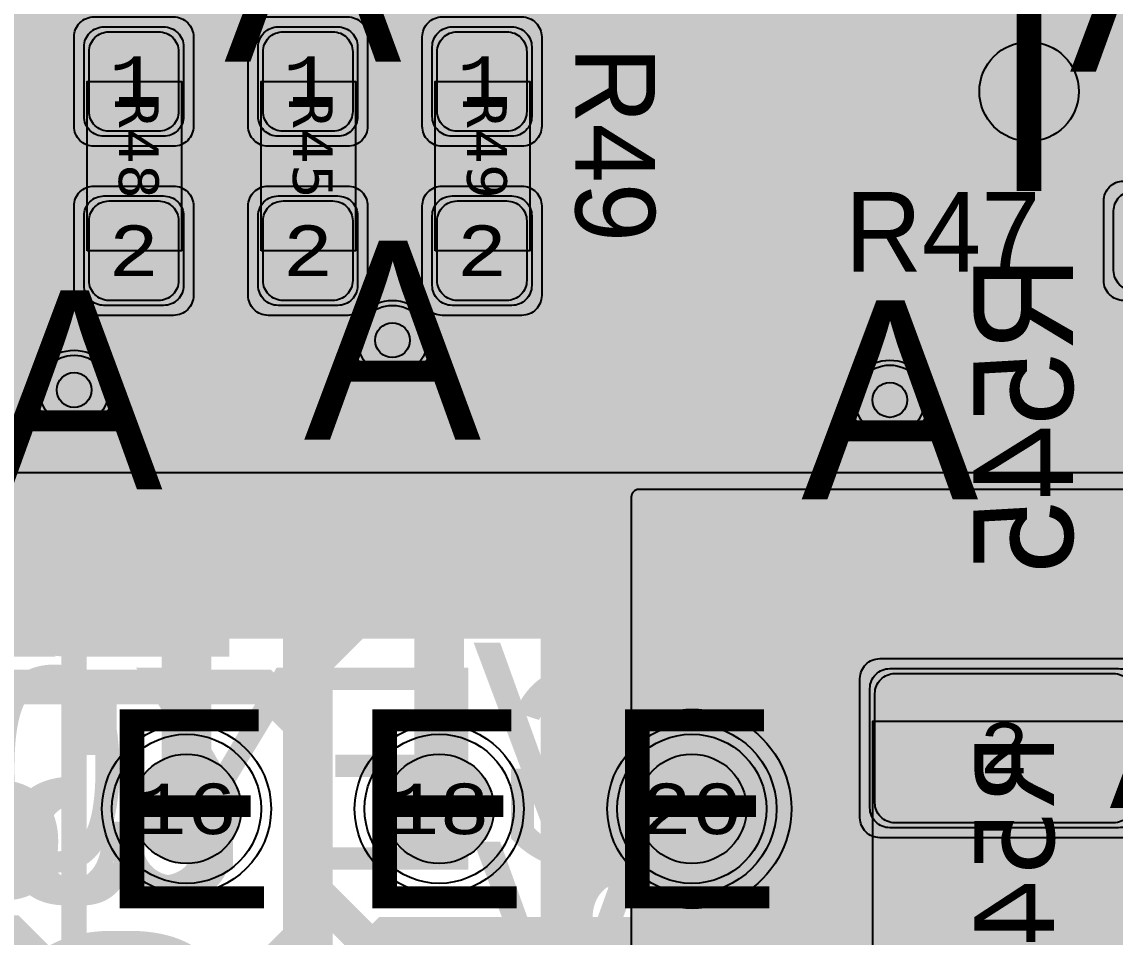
# Model space of a CAD drawing. Extents: x -28 to 199, y -61 to 255.
# Drawn here: x 79.37 to 90.36, y 140 to 149.2 of the extents above; entities that cross this region are included whole.
import ezdxf
from ezdxf.enums import TextEntityAlignment as Align

# ---------------------------------------------------------------- set-up
doc = ezdxf.new("R2010")
doc.units = 0
doc.header["$MEASUREMENT"] = 0
for name, color, linetype in [('ASSEMBLY_OUTLINES_BTM', 191, 'CONTINUOUS'), ('ASSEMBLY_OUTLINES_TOP', 102, 'CONTINUOUS'), ('ASSEMBLY_PART_NUMBERS_BTM', 191, 'CONTINUOUS'), ('ASSEMBLY_PART_NUMBERS_TOP', 102, 'CONTINUOUS'), ('ASSEMBLY_REF_DES_BTM', 191, 'CONTINUOUS'), ('ASSEMBLY_REF_DES_TOP', 102, 'CONTINUOUS'), ('DRILL_DRAWING', 21, 'CONTINUOUS'), ('GENERATED_SILKSCREEN_BTM', 255, 'CONTINUOUS'), ('GENERATED_SILKSCREEN_TOP', 140, 'CONTINUOUS'), ('MOUNTING_HOLES_LAYER_2', 42, 'CONTINUOUS'), ('MOUNTING_HOLES_LAYER_3', 42, 'CONTINUOUS'), ('MOUNTING_HOLES_LAYER_BOT21', 42, 'CONTINUOUS'), ('MOUNTING_HOLES_LAYER_TOP', 42, 'CONTINUOUS'), ('PART_HOLES_LAYER_2', 30, 'CONTINUOUS'), ('PART_HOLES_LAYER_3', 30, 'CONTINUOUS'), ('PART_HOLES_LAYER_BOTTOM', 30, 'CONTINUOUS'), ('PART_HOLES_LAYER_TOP', 30, 'CONTINUOUS'), ('PART_PADS_LAYER_2', 230, 'CONTINUOUS'), ('PART_PADS_LAYER_3', 81, 'CONTINUOUS'), ('PART_PADS_LAYER_BOTTOM', 10, 'CONTINUOUS'), ('PART_PADS_LAYER_TOP', 150, 'CONTINUOUS'), ('PART_PADS_SMD_BTM', 10, 'CONTINUOUS'), ('PART_PADS_SMD_TOP', 150, 'CONTINUOUS'), ('PIN_NUMBERS_BTM', 8, 'CONTINUOUS'), ('PIN_NUMBERS_TOP', 8, 'CONTINUOUS'), ('PLACEMENT_OUTLINES_BTM', 222, 'CONTINUOUS'), ('PLACEMENT_OUTLINES_TOP', 130, 'CONTINUOUS'), ('PLANE_DATA_LAYER_2', 230, 'CONTINUOUS'), ('PLANE_DATA_LAYER_3', 81, 'CONTINUOUS'), ('PLANE_DATA_LAYER_TOP', 150, 'CONTINUOUS'), ('PLANE_SHAPES_LAYER_2', 230, 'CONTINUOUS'), ('PLANE_SHAPES_LAYER_3', 81, 'CONTINUOUS'), ('PLANE_SHAPES_LAYER_TOP', 150, 'CONTINUOUS'), ('SILKSCREEN_OUTLINES_BTM', 211, 'CONTINUOUS'), ('SILKSCREEN_OUTLINES_TOP', 150, 'CONTINUOUS'), ('SILKSCREEN_REF_DES_BTM', 211, 'CONTINUOUS'), ('SILKSCREEN_REF_DES_TOP', 150, 'CONTINUOUS'), ('SOLDERMASK_PADS_BTM', 12, 'CONTINUOUS'), ('SOLDERMASK_PADS_TOP', 180, 'CONTINUOUS'), ('SOLDERPASTE_PADS_BTM', 12, 'CONTINUOUS'), ('SOLDERPASTE_PADS_TOP', 180, 'CONTINUOUS'), ('TRACES_LAYER_2', 230, 'CONTINUOUS'), ('TRACES_LAYER_3', 81, 'CONTINUOUS'), ('TRACES_LAYER_BOTTOM', 10, 'CONTINUOUS'), ('TRACES_LAYER_TOP', 150, 'CONTINUOUS'), ('VIA_HOLES_LAYER_2', 30, 'CONTINUOUS'), ('VIA_HOLES_LAYER_3', 30, 'CONTINUOUS'), ('VIA_HOLES_LAYER_BOTTOM', 30, 'CONTINUOUS'), ('VIA_HOLES_LAYER_TOP', 30, 'CONTINUOUS'), ('VIA_PADS_LAYER_2', 230, 'CONTINUOUS'), ('VIA_PADS_LAYER_3', 81, 'CONTINUOUS'), ('VIA_PADS_LAYER_BOTTOM', 10, 'CONTINUOUS'), ('VIA_PADS_LAYER_TOP', 150, 'CONTINUOUS')]:
    doc.layers.add(name, color=color, linetype=linetype)
doc.styles.add('COURIER_NEW', font='COUR.TTF')
doc.styles.add('VERDANA', font='verdana.TTF')
doc.styles.add('VERIBEST_GERBER_0', font='txt')

msp = doc.modelspace()

# ---------------------------------------------------------------- hatches: boundary and pattern name
at = {"layer": 'MOUNTING_HOLES_LAYER_2'}
h = msp.add_hatch(color=256, dxfattribs=at)
edge = h.paths.add_edge_path()
edge.add_arc((89.5, 148.5), 0.5, 0, 360)
at = {"layer": 'MOUNTING_HOLES_LAYER_3'}
h = msp.add_hatch(color=256, dxfattribs=at)
edge = h.paths.add_edge_path()
edge.add_arc((89.5, 148.5), 0.5, 0, 360)
at = {"layer": 'MOUNTING_HOLES_LAYER_BOT21'}
h = msp.add_hatch(color=256, dxfattribs=at)
edge = h.paths.add_edge_path()
edge.add_arc((89.5, 148.5), 0.5, 0, 360)
at = {"layer": 'MOUNTING_HOLES_LAYER_TOP'}
h = msp.add_hatch(color=256, dxfattribs=at)
edge = h.paths.add_edge_path()
edge.add_arc((89.5, 148.5), 0.5, 0, 360)
at = {"layer": 'PART_HOLES_LAYER_2'}
h = msp.add_hatch(color=256, dxfattribs=at)
edge = h.paths.add_edge_path()
edge.add_arc((81.03, 141.29), 0.55, 0, 360)
h = msp.add_hatch(color=256, dxfattribs=at)
edge = h.paths.add_edge_path()
edge.add_arc((83.57, 141.29), 0.55, 0, 360)
h = msp.add_hatch(color=256, dxfattribs=at)
edge = h.paths.add_edge_path()
edge.add_arc((86.11, 141.29), 0.55, 0, 360)
at = {"layer": 'PART_HOLES_LAYER_3'}
h = msp.add_hatch(color=256, dxfattribs=at)
edge = h.paths.add_edge_path()
edge.add_arc((81.03, 141.29), 0.55, 0, 360)
h = msp.add_hatch(color=256, dxfattribs=at)
edge = h.paths.add_edge_path()
edge.add_arc((83.57, 141.29), 0.55, 0, 360)
h = msp.add_hatch(color=256, dxfattribs=at)
edge = h.paths.add_edge_path()
edge.add_arc((86.11, 141.29), 0.55, 0, 360)
at = {"layer": 'PART_HOLES_LAYER_BOTTOM'}
h = msp.add_hatch(color=256, dxfattribs=at)
edge = h.paths.add_edge_path()
edge.add_arc((81.03, 141.29), 0.55, 0, 360)
h = msp.add_hatch(color=256, dxfattribs=at)
edge = h.paths.add_edge_path()
edge.add_arc((83.57, 141.29), 0.55, 0, 360)
h = msp.add_hatch(color=256, dxfattribs=at)
edge = h.paths.add_edge_path()
edge.add_arc((86.11, 141.29), 0.55, 0, 360)
at = {"layer": 'PART_HOLES_LAYER_TOP'}
h = msp.add_hatch(color=256, dxfattribs=at)
edge = h.paths.add_edge_path()
edge.add_arc((81.03, 141.29), 0.55, 0, 360)
h = msp.add_hatch(color=256, dxfattribs=at)
edge = h.paths.add_edge_path()
edge.add_arc((83.57, 141.29), 0.55, 0, 360)
h = msp.add_hatch(color=256, dxfattribs=at)
edge = h.paths.add_edge_path()
edge.add_arc((86.11, 141.29), 0.55, 0, 360)
at = {"layer": 'PLANE_DATA_LAYER_2'}
for points in [[(86.11, 141.29), (86.11, 142.3662)], [(86.11, 141.29), (85.0338, 141.29)], [(86.11, 141.29), (87.1862, 141.29)]]:
    msp.add_hatch(color=256, dxfattribs=at).paths.add_polyline_path(points, is_closed=False, flags=0)
at = {"layer": 'PLANE_DATA_LAYER_3'}
for points in [[(86.11, 141.29), (86.11, 142.3662)], [(86.11, 141.29), (85.0338, 141.29)], [(86.11, 141.29), (87.1862, 141.29)]]:
    msp.add_hatch(color=256, dxfattribs=at).paths.add_polyline_path(points, is_closed=False, flags=0)
at = {"layer": 'PLANE_DATA_LAYER_TOP'}
msp.add_hatch(color=256, dxfattribs=at).paths.add_polyline_path([(102.880952, 142.44166, 0.3617333264235172), (102.818576, 142.516595, -0.3617348173796529), (102, 143.5), (102, 143.500001, -0.2639141789224465), (102.487003, 144.358391, 0.2639130161583848), (102.524113, 144.4238, 0.414213562373095), (102.447913, 144.5), (85.5762, 144.5, 0.414213562373095), (85.5, 144.4238), (85.5, 142.224486, 0.5758171489348025), (85.613996, 142.15832, -0.5758153051256677), (87.11, 141.29, -0.5758153051256725), (85.613996, 140.42168, 0.5758171489348025), (85.5, 140.355514), (85.5, 139.684486, 0.5758171489348644), (85.613996, 139.61832, -0.3133239195064702), (86.750808, 139.517701, 0.1756631756824506), (86.799638, 139.5), (90.184612, 139.5, 0.1989133663345028), (90.238494, 139.522318), (90.357326, 139.64115, 0.1989099556853327), (90.379644, 139.695031), (90.379644, 139.695032), (90.379644, 141.856644, -0.1989121654681736), (90.490065, 142.123223), (90.578558, 142.211716, 0.1989099556854013), (90.600876, 142.265597), (90.600876, 142.265598, 0.0127260232625864), (90.600777, 142.269475, -0.0127249301057729), (90.6, 142.3, -0.9999999999999999), (91.8, 142.3, -0.4099557720129234), (91.208735, 141.700064, 0.4099571011328226), (91.133644, 141.623872), (91.133644, 139.5762, 0.414213562373095), (91.209844, 139.5), (92.499992, 139.5, -0.414213562373095), (92.5, 139.499992), (92.5, 137.337927), (92.5, 137.337926, 0.6681819935815162), (92.630082, 137.284045), (96.289616, 140.943579, -0.1989121654681667), (96.556195, 141.054), (101.493292, 141.054, 0.1989133663344342), (101.547174, 141.076318), (102.858634, 142.387778, 0.1989099556853327), (102.880952, 142.441659)], flags=0)
for points in [[(86.11, 141.29), (86.11, 142.3662)], [(86.11, 141.29), (87.1862, 141.29)], [(86.11, 141.29), (86.11, 140.2138)]]:
    msp.add_hatch(color=256, dxfattribs=at).paths.add_polyline_path(points, is_closed=False, flags=0)
at = {"layer": 'PLANE_SHAPES_LAYER_2'}
h = msp.add_hatch(color=256, dxfattribs=at)
h.paths.add_polyline_path([(169.5, 129.25), (149.5, 129.25), (142.25, 122), (142.25, 90.5), (147.5, 90.5), (147.5, 80), (154, 80), (154, 69.25), (131.75, 69.25), (131.75, 73.25), (121.25, 73.25), (121.25, 81), (110.5, 81), (110.5, 125.75), (106.5, 125.75), (106.5, 128.75), (93.5, 128.75), (93.5, 120.25), (91.75, 120.25), (91.75, 121.5), (80, 121.5), (80, 118.25), (73.25, 118.25), (73.25, 124.5), (67.5, 124.5), (67.5, 128), (57.75, 128), (57.75, 120.25), (55.25, 120.25), (55.25, 121.5), (47.5, 121.5), (47.5, 119), (35, 119), (35, 134.75), (32.75, 134.75), (32.75, 159.75), (29.25, 159.75), (29.25, 175.25), (22.5, 175.25), (22.5, 195.25), (17.25, 195.25), (17.25, 198), (22.5, 198), (22.5, 216.5), (40.25, 216.5), (40.25, 235.5), (54.5, 235.5), (54.5, 254), (87.25, 254), (87.25, 236.25), (86.25, 236.25), (86.25, 228.75), (81, 228.75), (81, 218.75), (95.25, 218.75), (95.25, 194.5), (87, 194.5), (87, 172), (131.1, 172), (131.1, 208.75), (115.5, 208.75), (115.5, 213.75), (106.75, 213.75), (106.75, 218.75), (110.25, 222.25), (110.25, 226.25), (142.5, 226.25), (142.5, 221.5), (160.5, 221.5), (160.5, 240.75), (169.5, 240.75)])
h.paths.add_polyline_path([(35.5, 149.5), (41.75, 149.5), (41.75, 152), (39.25, 152), (39.25, 154), (37.75, 154), (37.75, 152), (35.5, 152)], flags=16)
h.paths.add_polyline_path([(37.5, 125.75), (37.5, 128.75), (42.75, 128.75), (42.75, 125.75)], flags=16)
h.paths.add_polyline_path([(52, 127.75), (52, 130.75), (54.25, 130.75), (54.25, 127.75)], flags=16)
h.paths.add_polyline_path([(50.75, 219.5), (50.75, 226.5), (71.75, 226.5), (71.75, 219.5)], flags=16)
h.paths.add_polyline_path([(66.5, 150.75), (66.5, 177.5), (72.25, 177.5), (72.25, 150.75)], flags=16)
h.paths.add_polyline_path([(47.25, 185.25), (73, 185.25), (73, 188.25), (70.25, 188.25), (70.25, 191), (47.25, 191)], flags=16)
h.paths.add_polyline_path([(84.5, 208), (84.5, 212.75), (85, 212.75), (85, 208)], flags=16)
h.paths.add_polyline_path([(61.5, 137.25), (87.75, 137.25), (87.75, 140.5), (84.75, 140.5), (84.75, 143), (61.5, 143)], flags=16)
h.paths.add_polyline_path([(88.75, 127), (88.75, 130), (91, 130), (91, 127)], flags=16)
h.paths.add_polyline_path([(85.5, 130.25), (85.5, 132.5), (91, 132.5), (91, 130.25)], flags=16)
h.paths.add_polyline_path([(108.75, 142.25), (135.75, 142.25), (135.75, 145.75), (132.25, 145.75), (132.25, 149), (108.75, 149)], flags=16)
h.paths.add_polyline_path([(114.25, 126.75), (140.75, 126.75), (140.75, 129.75), (137.25, 129.75), (137.25, 133), (114.25, 133)], flags=16)
h.paths.add_polyline_path([(155.25, 180.25), (166.25, 180.25), (166.25, 186.25), (152.25, 186.25), (152.25, 183), (155.25, 183)], flags=16)
at = {"layer": 'PLANE_SHAPES_LAYER_3'}
h = msp.add_hatch(color=256, dxfattribs=at)
h.paths.add_polyline_path([(169.5, 129.25), (149.5, 129.25), (142.25, 122), (142.25, 90.5), (147.5, 90.5), (147.5, 80), (154, 80), (154, 69.25), (131.75, 69.25), (131.75, 73.25), (121.25, 73.25), (121.25, 81), (110.5, 81), (110.5, 125.75), (106.5, 125.75), (106.5, 128.75), (93.5, 128.75), (93.5, 120.25), (91.75, 120.25), (91.75, 121.5), (80, 121.5), (80, 118.25), (73.25, 118.25), (73.25, 124.5), (67.5, 124.5), (67.5, 127.75), (58.25, 127.75), (58.25, 130.25), (88.75, 130.25), (88.75, 127), (91, 127), (91, 132.5), (55, 132.5), (55, 131.25), (52, 131.25), (52, 127.75), (55, 127.75), (55, 127.25), (57.75, 127.25), (57.75, 120.25), (55.25, 120.25), (55.25, 121.5), (47.5, 121.5), (47.5, 119), (35, 119), (35, 134.75), (32.75, 134.75), (32.75, 159.75), (29.25, 159.75), (29.25, 175.25), (22.5, 175.25), (22.5, 195.25), (17.25, 195.25), (17.25, 198), (22.5, 198), (22.5, 216.5), (40.25, 216.5), (40.25, 235.5), (54.5, 235.5), (54.5, 254), (87.25, 254), (87.25, 236.25), (86.25, 236.25), (86.25, 228.75), (81, 228.75), (81, 218.75), (95.25, 218.75), (95.25, 194.5), (87, 194.5), (87, 172), (131.1, 172), (131.1, 208.75), (115.5, 208.75), (115.5, 213.75), (106.75, 213.75), (106.75, 218.75), (110.25, 222.25), (110.25, 226.25), (142.5, 226.25), (142.5, 221.5), (160.5, 221.5), (160.5, 240.75), (169.5, 240.75)])
h.paths.add_polyline_path([(35.5, 149.5), (41.75, 149.5), (41.75, 152), (39.25, 152), (39.25, 154), (37.75, 154), (37.75, 152), (35.5, 152)], flags=16)
h.paths.add_polyline_path([(37.5, 125.75), (37.5, 128.75), (42.75, 128.75), (42.75, 125.75)], flags=16)
h.paths.add_polyline_path([(50.75, 219.5), (50.75, 226.5), (71.75, 226.5), (71.75, 219.5)], flags=16)
h.paths.add_polyline_path([(66.5, 150.75), (66.5, 177.5), (72.25, 177.5), (72.25, 150.75)], flags=16)
h.paths.add_polyline_path([(47.25, 185.25), (73, 185.25), (73, 188.25), (70.25, 188.25), (70.25, 191), (47.25, 191)], flags=16)
h.paths.add_polyline_path([(84.5, 208), (84.5, 212.75), (85, 212.75), (85, 208)], flags=16)
h.paths.add_polyline_path([(61.5, 137.25), (87.75, 137.25), (87.75, 140.5), (84.75, 140.5), (84.75, 143), (61.5, 143)], flags=16)
h.paths.add_polyline_path([(108.75, 142.25), (135.75, 142.25), (135.75, 145.75), (132.25, 145.75), (132.25, 149), (108.75, 149)], flags=16)
h.paths.add_polyline_path([(114.25, 126.75), (140.75, 126.75), (140.75, 129.75), (137.25, 129.75), (137.25, 133), (114.25, 133)], flags=16)
h.paths.add_polyline_path([(155.25, 180.25), (166.25, 180.25), (166.25, 186.25), (152.25, 186.25), (152.25, 183), (155.25, 183)], flags=16)
at = {"layer": 'VIA_HOLES_LAYER_2'}
h = msp.add_hatch(color=256, dxfattribs=at)
edge = h.paths.add_edge_path()
edge.add_arc((83.1, 146), 0.175, 0, 360)
h = msp.add_hatch(color=256, dxfattribs=at)
edge = h.paths.add_edge_path()
edge.add_arc((79.9, 145.5), 0.175, 0, 360)
h = msp.add_hatch(color=256, dxfattribs=at)
edge = h.paths.add_edge_path()
edge.add_arc((88.1, 145.4), 0.175, 0, 360)
at = {"layer": 'VIA_HOLES_LAYER_3'}
h = msp.add_hatch(color=256, dxfattribs=at)
edge = h.paths.add_edge_path()
edge.add_arc((83.1, 146), 0.175, 0, 360)
h = msp.add_hatch(color=256, dxfattribs=at)
edge = h.paths.add_edge_path()
edge.add_arc((79.9, 145.5), 0.175, 0, 360)
h = msp.add_hatch(color=256, dxfattribs=at)
edge = h.paths.add_edge_path()
edge.add_arc((88.1, 145.4), 0.175, 0, 360)
at = {"layer": 'VIA_HOLES_LAYER_BOTTOM'}
h = msp.add_hatch(color=256, dxfattribs=at)
edge = h.paths.add_edge_path()
edge.add_arc((83.1, 146), 0.175, 0, 360)
h = msp.add_hatch(color=256, dxfattribs=at)
edge = h.paths.add_edge_path()
edge.add_arc((79.9, 145.5), 0.175, 0, 360)
h = msp.add_hatch(color=256, dxfattribs=at)
edge = h.paths.add_edge_path()
edge.add_arc((88.1, 145.4), 0.175, 0, 360)
at = {"layer": 'VIA_HOLES_LAYER_TOP'}
h = msp.add_hatch(color=256, dxfattribs=at)
edge = h.paths.add_edge_path()
edge.add_arc((83.1, 146), 0.175, 0, 360)
h = msp.add_hatch(color=256, dxfattribs=at)
edge = h.paths.add_edge_path()
edge.add_arc((79.9, 145.5), 0.175, 0, 360)
h = msp.add_hatch(color=256, dxfattribs=at)
edge = h.paths.add_edge_path()
edge.add_arc((88.1, 145.4), 0.175, 0, 360)

# ---------------------------------------------------------------- linework, layer by layer
at = {"layer": 'ASSEMBLY_OUTLINES_BTM'}
msp.add_lwpolyline([(87.93, 138.82), (87.93, 142.17), (90.57, 142.17), (90.57, 138.82)], close=True, dxfattribs=at)
at = {"layer": 'ASSEMBLY_OUTLINES_TOP'}
for points in [[(80.03, 146.9), (80.03, 148.6), (80.98, 148.6), (80.98, 146.9)], [(81.78, 146.9), (81.78, 148.6), (82.73, 148.6), (82.73, 146.9)], [(83.53, 146.9), (83.53, 148.6), (84.48, 148.6), (84.48, 146.9)]]:
    msp.add_lwpolyline(points, close=True, dxfattribs=at)
at = {"layer": 'ASSEMBLY_OUTLINES_TOP', "const_width": 0.2}
msp.add_lwpolyline([(58.08, 135.37), (58.08, 144.67), (91.28, 144.67), (91.28, 135.37)], close=True, dxfattribs=at)
at = {"layer": 'GENERATED_SILKSCREEN_BTM', "const_width": 0.15}
for points in [[(89.316, 146.007), (89.314, 146.004), (89.309, 146.003), (89.304, 146), (89.299, 146), (89.093, 146), (89.088, 146), (89.085, 146.003), (89.082, 146.003), (89.081, 146.004), (89.08, 146.005), (89.077, 146.007), (88.94, 146.177), (88.938, 146.182), (88.937, 146.185), (88.936, 146.19), (88.936, 146.694), (88.938, 146.703), (88.943, 146.708), (88.949, 146.714), (88.956, 146.716), (89.916, 146.716), (89.924, 146.714), (89.929, 146.709), (89.932, 146.703), (89.933, 146.696), (89.932, 146.688), (89.929, 146.681), (89.924, 146.676), (89.916, 146.674), (89.456, 146.674), (89.456, 146.204), (89.922, 146.04), (89.929, 146.036), (89.933, 146.029), (89.934, 146.021), (89.932, 146.015), (89.929, 146.009), (89.923, 146.004), (89.917, 146.001), (89.909, 146.003), (89.443, 146.167), (89.316, 146.007)], [(88.977, 146.674), (88.977, 146.195), (89.103, 146.04), (89.289, 146.04), (89.416, 146.195), (89.416, 146.674), (88.977, 146.674)], [(89.28, 145.582), (89.281, 145.586), (89.282, 145.589), (89.284, 145.593), (89.394, 145.729), (88.977, 145.729), (88.977, 145.076), (88.975, 145.069), (88.971, 145.063), (88.964, 145.06), (88.957, 145.059), (88.949, 145.06), (88.942, 145.063), (88.938, 145.069), (88.936, 145.076), (88.936, 145.751), (88.938, 145.758), (88.943, 145.763), (88.949, 145.769), (88.956, 145.771), (89.437, 145.771), (89.444, 145.77), (89.449, 145.767), (89.452, 145.763), (89.454, 145.756), (89.456, 145.751), (89.457, 145.747), (89.456, 145.742), (89.453, 145.738), (89.32, 145.575), (89.32, 145.252), (89.447, 145.096), (89.769, 145.096), (89.894, 145.252), (89.894, 145.575), (89.762, 145.738), (89.759, 145.745), (89.759, 145.751), (89.763, 145.757), (89.768, 145.763), (89.775, 145.767), (89.782, 145.768), (89.786, 145.768), (89.789, 145.767), (89.794, 145.762), (89.932, 145.593), (89.934, 145.59), (89.934, 145.586), (89.936, 145.582), (89.936, 145.245), (89.936, 145.242), (89.935, 145.241), (89.935, 145.24), (89.934, 145.238), (89.934, 145.236), (89.932, 145.232), (89.794, 145.063), (89.791, 145.06), (89.789, 145.059), (89.783, 145.057), (89.779, 145.056), (89.437, 145.056), (89.433, 145.057), (89.427, 145.059), (89.425, 145.059), (89.424, 145.06), (89.422, 145.062), (89.42, 145.063), (89.284, 145.232), (89.282, 145.237), (89.281, 145.24), (89.28, 145.245), (89.28, 145.582)], [(89.916, 144.218), (89.924, 144.217), (89.929, 144.212), (89.932, 144.205), (89.933, 144.198), (89.932, 144.191), (89.929, 144.185), (89.924, 144.18), (89.916, 144.178), (89.613, 144.178), (89.613, 144.131), (89.611, 144.124), (89.607, 144.118), (89.6, 144.115), (89.593, 144.114), (89.585, 144.115), (89.578, 144.118), (89.573, 144.124), (89.572, 144.131), (89.572, 144.178), (88.984, 144.178), (88.979, 144.179), (88.975, 144.181), (88.971, 144.186), (88.968, 144.191), (88.966, 144.197), (88.965, 144.203), (88.966, 144.208), (88.97, 144.213), (89.577, 144.82), (89.583, 144.824), (89.589, 144.826), (89.595, 144.825), (89.602, 144.821), (89.607, 144.819), (89.61, 144.815), (89.612, 144.811), (89.613, 144.806), (89.613, 144.218), (89.916, 144.218)], [(89.572, 144.756), (89.035, 144.218), (89.572, 144.218), (89.572, 144.756)], [(89.28, 143.692), (89.281, 143.696), (89.282, 143.699), (89.284, 143.703), (89.394, 143.839), (88.977, 143.839), (88.977, 143.186), (88.975, 143.179), (88.971, 143.173), (88.964, 143.17), (88.957, 143.169), (88.949, 143.17), (88.942, 143.173), (88.938, 143.179), (88.936, 143.186), (88.936, 143.861), (88.938, 143.868), (88.943, 143.873), (88.949, 143.879), (88.956, 143.881), (89.437, 143.881), (89.444, 143.88), (89.449, 143.877), (89.452, 143.873), (89.454, 143.866), (89.456, 143.861), (89.457, 143.857), (89.456, 143.852), (89.453, 143.848), (89.32, 143.685), (89.32, 143.362), (89.447, 143.206), (89.769, 143.206), (89.894, 143.362), (89.894, 143.685), (89.762, 143.848), (89.759, 143.855), (89.759, 143.861), (89.763, 143.867), (89.768, 143.873), (89.775, 143.877), (89.782, 143.878), (89.786, 143.878), (89.789, 143.877), (89.794, 143.872), (89.932, 143.703), (89.934, 143.7), (89.934, 143.696), (89.936, 143.692), (89.936, 143.355), (89.936, 143.352), (89.935, 143.351), (89.935, 143.35), (89.934, 143.348), (89.934, 143.346), (89.932, 143.342), (89.794, 143.173), (89.791, 143.17), (89.789, 143.169), (89.783, 143.167), (89.779, 143.166), (89.437, 143.166), (89.433, 143.167), (89.427, 143.169), (89.425, 143.169), (89.424, 143.17), (89.422, 143.172), (89.42, 143.173), (89.284, 143.342), (89.282, 143.347), (89.281, 143.35), (89.28, 143.355), (89.28, 143.692)]]:
    msp.add_lwpolyline(points, dxfattribs=at)
msp.add_lwpolyline([(87.930005, 139.916164, 1.1642e-05), (87.929995, 139.916156), (87.929995, 141.083844, 1.1642e-05), (87.930005, 141.083836), (87.930005, 139.916164)], format="xyb", dxfattribs=at)
at = {"layer": 'GENERATED_SILKSCREEN_TOP', "const_width": 0.15}
for points in [[(85.4392, 148.2752), (85.4408, 148.2728), (85.4448, 148.272), (85.4488, 148.2696), (85.4528, 148.2696), (85.6176, 148.2696), (85.6216, 148.2696), (85.624, 148.272), (85.6264, 148.272), (85.6272, 148.2728), (85.628, 148.2736), (85.6304, 148.2752), (85.74, 148.4112), (85.7416, 148.4152), (85.7424, 148.4176), (85.7432, 148.4216), (85.7432, 148.8248), (85.7416, 148.832), (85.7376, 148.836), (85.7336, 148.8408), (85.7272, 148.8424), (84.9592, 148.8424), (84.9528, 148.8408), (84.9488, 148.8368), (84.9464, 148.832), (84.9456, 148.8264), (84.9464, 148.82), (84.9488, 148.8144), (84.9528, 148.8104), (84.9592, 148.8088), (85.3272, 148.8088), (85.3272, 148.4328), (84.9544, 148.3016), (84.9488, 148.2984), (84.9456, 148.2928), (84.9448, 148.2864), (84.9464, 148.2816), (84.9496, 148.2768), (84.9536, 148.2728), (84.9584, 148.2704), (84.9648, 148.272), (85.3376, 148.4032), (85.4392, 148.2752)], [(85.7104, 148.8088), (85.7104, 148.4256), (85.6096, 148.3016), (85.4608, 148.3016), (85.3592, 148.4256), (85.3592, 148.8088), (85.7104, 148.8088)], [(84.9592, 147.6), (84.9536, 147.5992), (84.9488, 147.5952), (84.9464, 147.5896), (84.9456, 147.584), (84.9464, 147.5784), (84.9488, 147.5736), (84.9536, 147.5696), (84.9592, 147.568), (85.2016, 147.568), (85.2016, 147.5304), (85.2032, 147.5248), (85.2064, 147.52), (85.212, 147.5176), (85.2176, 147.5168), (85.224, 147.5176), (85.2296, 147.52), (85.2336, 147.5248), (85.2352, 147.5304), (85.2352, 147.568), (85.7048, 147.568), (85.7088, 147.5688), (85.712, 147.5704), (85.7152, 147.5744), (85.7176, 147.5784), (85.7192, 147.5832), (85.72, 147.588), (85.7192, 147.592), (85.716, 147.596), (85.2304, 148.0816), (85.2256, 148.0848), (85.2208, 148.0864), (85.216, 148.0856), (85.2104, 148.0824), (85.2064, 148.0808), (85.204, 148.0776), (85.2024, 148.0744), (85.2016, 148.0704), (85.2016, 147.6), (84.9592, 147.6)], [(85.2352, 148.0304), (85.664, 147.6), (85.2352, 147.6), (85.2352, 148.0304)], [(88.324, 147.1724), (88.3264, 147.174), (88.3272, 147.178), (88.3296, 147.182), (88.3296, 147.186), (88.3296, 147.3508), (88.3296, 147.3548), (88.3272, 147.3572), (88.3272, 147.3596), (88.3264, 147.3604), (88.3256, 147.3612), (88.324, 147.3628), (88.188, 147.4732), (88.184, 147.4748), (88.1808, 147.4756), (88.1776, 147.4764), (87.7744, 147.4764), (87.7672, 147.4748), (87.7624, 147.4708), (87.7584, 147.466), (87.7568, 147.4604), (87.7568, 146.6924), (87.7584, 146.686), (87.7624, 146.682), (87.7672, 146.6796), (87.7728, 146.6788), (87.7792, 146.6796), (87.7848, 146.682), (87.7888, 146.686), (87.7904, 146.6924), (87.7904, 147.0604), (88.1664, 147.0604), (88.2976, 146.6876), (88.3008, 146.682), (88.3064, 146.6788), (88.3128, 146.678), (88.3176, 146.6796), (88.3224, 146.682), (88.3264, 146.686), (88.3288, 146.6916), (88.3272, 146.698), (88.196, 147.0708), (88.324, 147.1724)], [(87.7904, 147.4436), (88.1728, 147.4436), (88.2976, 147.3428), (88.2976, 147.194), (88.1728, 147.0924), (87.7904, 147.0924), (87.7904, 147.4436)], [(88.9992, 146.6924), (89, 146.686), (89.004, 146.682), (89.0096, 146.6796), (89.0152, 146.6788), (89.0208, 146.6796), (89.0256, 146.682), (89.0296, 146.686), (89.0312, 146.6924), (89.0312, 146.9348), (89.0688, 146.9348), (89.0744, 146.9364), (89.0792, 146.9396), (89.0816, 146.9452), (89.0824, 146.9508), (89.0816, 146.9572), (89.0792, 146.9628), (89.0744, 146.9668), (89.0688, 146.9676), (89.0312, 146.9676), (89.0312, 147.438), (89.0304, 147.442), (89.028, 147.4452), (89.0248, 147.4484), (89.0208, 147.4508), (89.016, 147.4524), (89.0112, 147.4532), (89.0072, 147.4524), (89.0032, 147.4492), (88.5176, 146.9636), (88.5144, 146.9588), (88.5128, 146.954), (88.5136, 146.9492), (88.5168, 146.9436), (88.5184, 146.9396), (88.5216, 146.9372), (88.5248, 146.9356), (88.5288, 146.9348), (88.9992, 146.9348), (88.9992, 146.6924)], [(88.5688, 146.9676), (88.9992, 147.3964), (88.9992, 146.9676), (88.5688, 146.9676)], [(89.38, 146.7004), (89.3784, 146.6948), (89.3792, 146.6892), (89.3832, 146.6844), (89.3872, 146.6812), (89.3928, 146.6796), (89.3984, 146.6788), (89.4032, 146.6804), (89.4072, 146.6852), (89.8384, 147.4524), (89.84, 147.4564), (89.84, 147.4596), (89.84, 147.4628), (89.8384, 147.466), (89.836, 147.4708), (89.8328, 147.474), (89.8288, 147.4756), (89.8248, 147.4764), (89.2848, 147.4764), (89.2792, 147.4748), (89.2752, 147.4708), (89.272, 147.466), (89.2712, 147.4596), (89.272, 147.454), (89.2752, 147.4484), (89.2792, 147.4444), (89.2848, 147.4436), (89.7976, 147.4436), (89.38, 146.7004)], [(84.9464, 147.188), (85.056, 147.3224), (85.06, 147.3264), (85.0648, 147.3272), (85.0704, 147.3264), (85.076, 147.3232), (85.0808, 147.32), (85.0832, 147.3144), (85.084, 147.3096), (85.0824, 147.304), (84.976, 147.1736), (84.976, 146.9152), (85.0768, 146.7904), (85.364, 146.7904), (85.276, 146.8992), (85.2744, 146.9024), (85.2736, 146.9032), (85.2728, 146.9056), (85.2728, 146.9088), (85.2728, 147.1784), (85.2728, 147.1816), (85.2752, 147.1864), (85.276, 147.188), (85.3848, 147.3224), (85.3856, 147.324), (85.3872, 147.3256), (85.3896, 147.3272), (85.3952, 147.3288), (85.3984, 147.3296), (85.6176, 147.3296), (85.6216, 147.3288), (85.6248, 147.3272), (85.6272, 147.3256), (85.628, 147.324), (85.6304, 147.3224), (85.74, 147.188), (85.7408, 147.1848), (85.7416, 147.1824), (85.7424, 147.1816), (85.7432, 147.1784), (85.7432, 146.9088), (85.7424, 146.9056), (85.7424, 146.9048), (85.7416, 146.904), (85.7408, 146.9016), (85.74, 146.8984), (85.6304, 146.764), (85.6272, 146.7616), (85.6232, 146.7608), (85.6208, 146.7592), (85.6176, 146.7584), (85.0688, 146.7584), (85.0664, 146.7592), (85.0608, 146.7608), (85.0592, 146.7616), (85.056, 146.764), (84.9464, 146.8984), (84.9448, 146.9024), (84.944, 146.9032), (84.944, 146.9048), (84.944, 146.9064), (84.9432, 146.9072), (84.9432, 146.9088), (84.9432, 147.1784), (84.944, 147.1816), (84.9448, 147.1848), (84.9464, 147.188)], [(85.6096, 147.2968), (85.4064, 147.2968), (85.3048, 147.1736), (85.3048, 146.9152), (85.4064, 146.7904), (85.6096, 146.7904), (85.7104, 146.9152), (85.7104, 147.1736), (85.6096, 147.2968)]]:
    msp.add_lwpolyline(points, dxfattribs=at)
for points in [[(80.030005, 147.466164, 1.1642e-05), (80.029995, 147.466156), (80.029995, 148.033844, 1.1642e-05), (80.030005, 148.033836), (80.030005, 147.466164)], [(80.980005, 147.457902, 1.22306e-05), (80.979995, 147.457911), (80.979995, 148.042089, 1.22306e-05), (80.980005, 148.042098), (80.980005, 147.457902)], [(81.780005, 147.466164, 1.1642e-05), (81.779995, 147.466156), (81.779995, 148.033844, 1.1642e-05), (81.780005, 148.033836), (81.780005, 147.466164)], [(82.730005, 147.457902, 1.22306e-05), (82.729995, 147.457911), (82.729995, 148.042089, 1.22306e-05), (82.730005, 148.042098), (82.730005, 147.457902)], [(83.530005, 147.466164, 1.1642e-05), (83.529995, 147.466156), (83.529995, 148.033844, 1.1642e-05), (83.530005, 148.033836), (83.530005, 147.466164)], [(84.480005, 147.457902, 1.22306e-05), (84.479995, 147.457911), (84.479995, 148.042089, 1.22306e-05), (84.480005, 148.042098), (84.480005, 147.457902)], [(91.280005, 142.717402, 5.9988e-06), (91.279995, 142.717404), (91.279995, 144.669995), (58.080005, 144.669995), (58.080005, 135.370005), (81.490904, 135.370005, 1.21125e-05), (81.490886, 135.369995), (58.08, 135.369995, -0.4142135624), (58.079995, 135.37), (58.079995, 144.67, -0.4142135624), (58.08, 144.670005), (91.28, 144.670005, -0.4142135624), (91.280005, 144.67), (91.280005, 142.717402)]]:
    msp.add_lwpolyline(points, format="xyb", dxfattribs=at)
at = {"layer": 'MOUNTING_HOLES_LAYER_2'}
msp.add_circle((89.5, 148.5), 0.5, dxfattribs=at)
at = {"layer": 'MOUNTING_HOLES_LAYER_3'}
msp.add_circle((89.5, 148.5), 0.5, dxfattribs=at)
at = {"layer": 'MOUNTING_HOLES_LAYER_BOT21'}
msp.add_circle((89.5, 148.5), 0.5, dxfattribs=at)
at = {"layer": 'MOUNTING_HOLES_LAYER_TOP'}
msp.add_circle((89.5, 148.5), 0.5, dxfattribs=at)
at = {"layer": 'PART_HOLES_LAYER_2'}
for centre in [(81.03, 141.29), (83.57, 141.29), (86.11, 141.29)]:
    msp.add_circle(centre, 0.55, dxfattribs=at)
at = {"layer": 'PART_HOLES_LAYER_3'}
for centre in [(81.03, 141.29), (83.57, 141.29), (86.11, 141.29)]:
    msp.add_circle(centre, 0.55, dxfattribs=at)
at = {"layer": 'PART_HOLES_LAYER_BOTTOM'}
for centre in [(81.03, 141.29), (83.57, 141.29), (86.11, 141.29)]:
    msp.add_circle(centre, 0.55, dxfattribs=at)
at = {"layer": 'PART_HOLES_LAYER_TOP'}
for centre in [(81.03, 141.29), (83.57, 141.29), (86.11, 141.29)]:
    msp.add_circle(centre, 0.55, dxfattribs=at)
at = {"layer": 'PART_PADS_LAYER_2'}
for centre in [(81.03, 141.29), (83.57, 141.29), (86.11, 141.29)]:
    msp.add_circle(centre, 0.75, dxfattribs=at)
at = {"layer": 'PART_PADS_LAYER_3'}
for centre in [(81.03, 141.29), (83.57, 141.29), (86.11, 141.29)]:
    msp.add_circle(centre, 0.75, dxfattribs=at)
at = {"layer": 'PART_PADS_LAYER_BOTTOM'}
for centre in [(81.03, 141.29), (83.57, 141.29), (86.11, 141.29)]:
    msp.add_circle(centre, 0.75, dxfattribs=at)
at = {"layer": 'PART_PADS_LAYER_TOP'}
for centre in [(81.03, 141.29), (83.57, 141.29), (86.11, 141.29)]:
    msp.add_circle(centre, 0.75, dxfattribs=at)
at = {"layer": 'PART_PADS_SMD_BTM'}
msp.add_lwpolyline([(87.9, 142.5, -0.4142135624), (88.1, 142.7), (90.4, 142.7, -0.4142135624), (90.6, 142.5), (90.6, 141.3, -0.4142135624), (90.4, 141.1), (88.1, 141.1, -0.4142135624), (87.9, 141.3)], format="xyb", close=True, dxfattribs=at)
at = {"layer": 'PART_PADS_SMD_TOP'}
for points in [[(80.8, 149.15, -0.4142135624), (81, 148.95), (81, 148.25, -0.4142135624), (80.8, 148.05), (80.2, 148.05, -0.4142135624), (80, 148.25), (80, 148.95, -0.4142135624), (80.2, 149.15)], [(82.55, 149.15, -0.4142135624), (82.75, 148.95), (82.75, 148.25, -0.4142135624), (82.55, 148.05), (81.95, 148.05, -0.4142135624), (81.75, 148.25), (81.75, 148.95, -0.4142135624), (81.95, 149.15)], [(84.3, 149.15, -0.4142135624), (84.5, 148.95), (84.5, 148.25, -0.4142135624), (84.3, 148.05), (83.7, 148.05, -0.4142135624), (83.5, 148.25), (83.5, 148.95, -0.4142135624), (83.7, 149.15)], [(90.35, 147.3, -0.4142135624), (90.55, 147.5), (91.25, 147.5, -0.4142135624), (91.45, 147.3), (91.45, 146.7, -0.4142135624), (91.25, 146.5), (90.55, 146.5, -0.4142135624), (90.35, 146.7)], [(80.8, 147.45, -0.4142135624), (81, 147.25), (81, 146.55, -0.4142135624), (80.8, 146.35), (80.2, 146.35, -0.4142135624), (80, 146.55), (80, 147.25, -0.4142135624), (80.2, 147.45)], [(82.55, 147.45, -0.4142135624), (82.75, 147.25), (82.75, 146.55, -0.4142135624), (82.55, 146.35), (81.95, 146.35, -0.4142135624), (81.75, 146.55), (81.75, 147.25, -0.4142135624), (81.95, 147.45)], [(84.3, 147.45, -0.4142135624), (84.5, 147.25), (84.5, 146.55, -0.4142135624), (84.3, 146.35), (83.7, 146.35, -0.4142135624), (83.5, 146.55), (83.5, 147.25, -0.4142135624), (83.7, 147.45)]]:
    msp.add_lwpolyline(points, format="xyb", close=True, dxfattribs=at)
at = {"layer": 'PLACEMENT_OUTLINES_BTM'}
msp.add_lwpolyline([(87.93, 138.82), (87.93, 142.17), (90.57, 142.17), (90.57, 138.82)], close=True, dxfattribs=at)
at = {"layer": 'PLACEMENT_OUTLINES_TOP'}
for points in [[(80.03, 146.9), (80.03, 148.6), (80.98, 148.6), (80.98, 146.9)], [(81.78, 146.9), (81.78, 148.6), (82.73, 148.6), (82.73, 146.9)], [(83.53, 146.9), (83.53, 148.6), (84.48, 148.6), (84.48, 146.9)], [(58.08, 135.37), (58.08, 144.67), (91.28, 144.67), (91.28, 135.37)]]:
    msp.add_lwpolyline(points, close=True, dxfattribs=at)
at = {"layer": 'PLANE_DATA_LAYER_2', "const_width": 0.5}
for points in [[(86.11, 141.29), (86.11, 142.3662)], [(86.11, 141.29), (85.0338, 141.29)], [(86.11, 141.29), (87.1862, 141.29)]]:
    msp.add_lwpolyline(points, dxfattribs=at)
at = {"layer": 'PLANE_DATA_LAYER_3', "const_width": 0.5}
for points in [[(86.11, 141.29), (86.11, 142.3662)], [(86.11, 141.29), (85.0338, 141.29)], [(86.11, 141.29), (87.1862, 141.29)]]:
    msp.add_lwpolyline(points, dxfattribs=at)
at = {"layer": 'PLANE_DATA_LAYER_TOP'}
msp.add_lwpolyline([(92.630082, 137.284045), (96.289616, 140.943579, -0.1989121655), (96.556195, 141.054), (101.493292, 141.054, 0.1989133663), (101.547174, 141.076318), (102.858634, 142.387778, 0.1989099557), (102.880952, 142.441659), (102.880952, 142.44166, 0.3617333264), (102.818576, 142.516595, -0.3617348174), (102, 143.5), (102, 143.500001, -0.2639141789), (102.487003, 144.358391, 0.2639130162), (102.524113, 144.4238, 0.4142135624), (102.447913, 144.5), (85.5762, 144.5, 0.4142135624), (85.5, 144.4238), (85.5, 142.224486, 0.5758171489), (85.613996, 142.15832, -0.5758153051), (87.11, 141.29, -0.5758153051), (85.613996, 140.42168, 0.5758171489), (85.5, 140.355514), (85.5, 139.684486, 0.5758171489)], format="xyb", dxfattribs=at)
at = {"layer": 'PLANE_DATA_LAYER_TOP', "const_width": 0.5}
for points in [[(86.11, 141.29), (86.11, 142.3662)], [(86.11, 141.29), (87.1862, 141.29)], [(86.11, 141.29), (86.11, 140.2138)]]:
    msp.add_lwpolyline(points, dxfattribs=at)
at = {"layer": 'PLANE_SHAPES_LAYER_TOP'}
for points in [[(73, 148), (86.5, 148), (73, 178), (86.5, 178)], [(85.5, 139.5), (108.25, 139.5), (85.5, 144.5), (108.25, 144.5)]]:
    msp.add_solid(points, dxfattribs=at)
at = {"layer": 'SILKSCREEN_OUTLINES_BTM'}
msp.add_lwpolyline([(87.93, 138.82), (87.93, 142.17), (90.57, 142.17), (90.57, 138.82)], close=True, dxfattribs=at)
at = {"layer": 'SILKSCREEN_OUTLINES_TOP'}
for points in [[(80.03, 146.9), (80.03, 148.6), (80.98, 148.6), (80.98, 146.9)], [(81.78, 146.9), (81.78, 148.6), (82.73, 148.6), (82.73, 146.9)], [(83.53, 146.9), (83.53, 148.6), (84.48, 148.6), (84.48, 146.9)], [(58.08, 135.37), (58.08, 144.67), (91.28, 144.67), (91.28, 135.37)]]:
    msp.add_lwpolyline(points, close=True, dxfattribs=at)
at = {"layer": 'SOLDERMASK_PADS_BTM'}
msp.add_lwpolyline([(87.8, 142.6, -0.4142135624), (88, 142.8), (90.5, 142.8, -0.4142135624), (90.7, 142.6), (90.7, 141.2, -0.4142135624), (90.5, 141), (88, 141, -0.4142135624), (87.8, 141.2)], format="xyb", close=True, dxfattribs=at)
for centre in [(81.03, 141.29), (83.57, 141.29), (86.11, 141.29)]:
    msp.add_circle(centre, 0.85, dxfattribs=at)
at = {"layer": 'SOLDERMASK_PADS_TOP'}
for points in [[(80.9, 149.25, -0.4142135624), (81.1, 149.05), (81.1, 148.15, -0.4142135624), (80.9, 147.95), (80.1, 147.95, -0.4142135624), (79.9, 148.15), (79.9, 149.05, -0.4142135624), (80.1, 149.25)], [(82.65, 149.25, -0.4142135624), (82.85, 149.05), (82.85, 148.15, -0.4142135624), (82.65, 147.95), (81.85, 147.95, -0.4142135624), (81.65, 148.15), (81.65, 149.05, -0.4142135624), (81.85, 149.25)], [(84.4, 149.25, -0.4142135624), (84.6, 149.05), (84.6, 148.15, -0.4142135624), (84.4, 147.95), (83.6, 147.95, -0.4142135624), (83.4, 148.15), (83.4, 149.05, -0.4142135624), (83.6, 149.25)], [(90.25, 147.4, -0.4142135624), (90.45, 147.6), (91.35, 147.6, -0.4142135624), (91.55, 147.4), (91.55, 146.6, -0.4142135624), (91.35, 146.4), (90.45, 146.4, -0.4142135624), (90.25, 146.6)], [(80.9, 147.55, -0.4142135624), (81.1, 147.35), (81.1, 146.45, -0.4142135624), (80.9, 146.25), (80.1, 146.25, -0.4142135624), (79.9, 146.45), (79.9, 147.35, -0.4142135624), (80.1, 147.55)], [(82.65, 147.55, -0.4142135624), (82.85, 147.35), (82.85, 146.45, -0.4142135624), (82.65, 146.25), (81.85, 146.25, -0.4142135624), (81.65, 146.45), (81.65, 147.35, -0.4142135624), (81.85, 147.55)], [(84.4, 147.55, -0.4142135624), (84.6, 147.35), (84.6, 146.45, -0.4142135624), (84.4, 146.25), (83.6, 146.25, -0.4142135624), (83.4, 146.45), (83.4, 147.35, -0.4142135624), (83.6, 147.55)]]:
    msp.add_lwpolyline(points, format="xyb", close=True, dxfattribs=at)
for centre in [(81.03, 141.29), (83.57, 141.29), (86.11, 141.29)]:
    msp.add_circle(centre, 0.85, dxfattribs=at)
at = {"layer": 'SOLDERPASTE_PADS_BTM'}
msp.add_lwpolyline([(87.95, 142.45, -0.4142135624), (88.15, 142.65), (90.35, 142.65, -0.4142135624), (90.55, 142.45), (90.55, 141.35, -0.4142135624), (90.35, 141.15), (88.15, 141.15, -0.4142135624), (87.95, 141.35)], format="xyb", close=True, dxfattribs=at)
at = {"layer": 'SOLDERPASTE_PADS_TOP'}
for points in [[(80.75, 149.1, -0.4142135624), (80.95, 148.9), (80.95, 148.3, -0.4142135624), (80.75, 148.1), (80.25, 148.1, -0.4142135624), (80.05, 148.3), (80.05, 148.9, -0.4142135624), (80.25, 149.1)], [(82.5, 149.1, -0.4142135624), (82.7, 148.9), (82.7, 148.3, -0.4142135624), (82.5, 148.1), (82, 148.1, -0.4142135624), (81.8, 148.3), (81.8, 148.9, -0.4142135624), (82, 149.1)], [(84.25, 149.1, -0.4142135624), (84.45, 148.9), (84.45, 148.3, -0.4142135624), (84.25, 148.1), (83.75, 148.1, -0.4142135624), (83.55, 148.3), (83.55, 148.9, -0.4142135624), (83.75, 149.1)], [(80.75, 147.4, -0.4142135624), (80.95, 147.2), (80.95, 146.6, -0.4142135624), (80.75, 146.4), (80.25, 146.4, -0.4142135624), (80.05, 146.6), (80.05, 147.2, -0.4142135624), (80.25, 147.4)], [(82.5, 147.4, -0.4142135624), (82.7, 147.2), (82.7, 146.6, -0.4142135624), (82.5, 146.4), (82, 146.4, -0.4142135624), (81.8, 146.6), (81.8, 147.2, -0.4142135624), (82, 147.4)], [(84.25, 147.4, -0.4142135624), (84.45, 147.2), (84.45, 146.6, -0.4142135624), (84.25, 146.4), (83.75, 146.4, -0.4142135624), (83.55, 146.6), (83.55, 147.2, -0.4142135624), (83.75, 147.4)]]:
    msp.add_lwpolyline(points, format="xyb", close=True, dxfattribs=at)
at = {"layer": 'TRACES_LAYER_2'}
for points, const_width in [([(83.1, 146), (83.1, 145.171002), (83.100002, 145.171), (83.100002, 145.019002), (83.1, 145.019), (83.1, 143.546104), (82.209103, 142.655207), (82.209103, 140.57672), (82.899031, 139.886792)], 0.35), ([(79.9, 145.5), (79.9, 136.8), (81.7, 135)], 0.254), ([(127, 121.8), (126.680842, 122.119158), (126.680842, 122.438266), (122.244108, 126.875), (114.547274, 126.875), (100.205523, 141.216751), (89.546143, 141.216751), (88.1, 142.662894), (88.1, 145.4)], 0.254), ([(82.899031, 139.886792), (83.040922, 140.028683), (91.129825, 140.028683), (91.839252, 140.73811), (99.481259, 140.73811), (113.564386, 126.654983), (113.564386, 93.122346), (111.831738, 91.389698), (111.831738, 84.708359), (103.050884, 75.927505), (103.050884, 64.164466), (102.040006, 63.153588), (85.053588, 63.153588), (82.776998, 60.876998), (82.776998, 60.776998), (82.2, 60.2)], 0.35), ([(82.899031, 139.886792), (82.243645, 139.231406)], 0.35)]:
    msp.add_lwpolyline(points, dxfattribs=dict(at, const_width=const_width))
at = {"layer": 'TRACES_LAYER_3', "const_width": 0.5}
for points in [[(51.9, 148.9), (52.5, 148.3), (86.405503, 148.3), (87.897889, 146.807614), (90.150447, 146.807614), (91.192012, 147.849179), (98.600821, 147.849179), (101.154394, 145.295606), (103.745606, 145.295606), (106.45, 148), (108.6, 148)], [(45.8, 143.2), (45.8, 142.033325), (46.153553, 141.679772), (48.136215, 141.679772), (50.43778, 143.981337), (87.089899, 143.981337), (90.471236, 140.6), (114.9, 140.6)]]:
    msp.add_lwpolyline(points, dxfattribs=at)
at = {"layer": 'TRACES_LAYER_BOTTOM'}
for points, const_width in [([(38.4, 171), (38.4, 169.395065), (41.282281, 166.512784), (44.838013, 166.512784), (49.95, 161.400797), (49.95, 149.786143), (50.416331, 149.319812), (50.416331, 145.813247), (52.147475, 144.082103), (95.111398, 144.082103), (99.068501, 140.125), (113.134667, 140.125), (117, 136.259667), (117, 134.6)], 0.5), ([(97.3, 159.1), (96.853539, 159.546461), (92.42069, 159.546461), (83.1, 150.225771), (83.1, 146)], 0.35), ([(88.1, 145.4), (84.478813, 145.4), (84.316635, 145.237822), (81.962178, 145.237822), (80.603808, 146.596192), (58.318133, 146.596192), (56.839566, 148.074759), (51.66458, 148.074759), (51.133975, 148.605364), (51.133975, 156.416025), (50.9, 156.65), (50.9, 157.4)], 0.5), ([(110.5, 135.75), (102.239571, 135.75), (94.69894, 143.290631), (50.996363, 143.290631), (49.655152, 144.631842), (49.655152, 148.48491), (49, 149.140062), (49, 157)], 0.5), ([(88.560822, 144.710822), (91.65, 147.8), (91.9, 147.8)], 0.35), ([(79.9, 145.5), (80.689178, 144.710822), (88.560822, 144.710822)], 0.254), ([(75.95, 141.29), (77.174479, 142.514479), (81.805029, 142.514479), (82.3, 142.019508), (82.3, 138.046445), (82.925213, 137.421232), (83.478768, 137.421232), (84.15, 136.75)], 0.35), ([(89.25, 141.9), (90.877, 141.9), (91.2, 142.223), (91.2, 142.3)], 0.5), ([(84.15, 135.25), (83.512709, 135.887291), (83.30208, 135.887291), (81.518139, 137.671232), (80.256406, 137.671232), (79.761435, 138.166203), (79.761435, 139.550084), (79.266464, 140.045055), (77.245055, 140.045055), (75.95, 138.75)], 0.35)]:
    msp.add_lwpolyline(points, dxfattribs=dict(at, const_width=const_width))
at = {"layer": 'TRACES_LAYER_TOP'}
for points, const_width in [([(80.5, 150.25), (80.5, 148.6)], 0.5), ([(82.3, 149.8), (82.25, 149.75), (82.25, 148.6)], 0.5), ([(84, 148.6), (87.216689, 148.6), (88.228741, 149.612052), (89.744014, 149.612052), (90.804508, 148.551558), (91.901255, 148.551558), (92.4, 149.050303), (92.4, 149.75)], 0.35), ([(90.9, 147), (87.156462, 147), (84.84, 144.683538), (84.84, 140.02), (83.57, 138.75)], 0.5), ([(80.5, 146.9), (80.5, 146.073), (81.03, 145.543), (81.03, 141.29)], 0.5), ([(81.03, 138.75), (82.25, 139.97), (82.25, 146.9)], 0.5), ([(84, 146.9), (84, 145.513288), (83.57, 145.083288), (83.57, 141.29)], 0.5)]:
    msp.add_lwpolyline(points, dxfattribs=dict(at, const_width=const_width))
at = {"layer": 'VIA_HOLES_LAYER_2'}
for centre in [(83.1, 146), (79.9, 145.5), (88.1, 145.4)]:
    msp.add_circle(centre, 0.175, dxfattribs=at)
at = {"layer": 'VIA_HOLES_LAYER_3'}
for centre in [(83.1, 146), (79.9, 145.5), (88.1, 145.4)]:
    msp.add_circle(centre, 0.175, dxfattribs=at)
at = {"layer": 'VIA_HOLES_LAYER_BOTTOM'}
for centre in [(83.1, 146), (79.9, 145.5), (88.1, 145.4)]:
    msp.add_circle(centre, 0.175, dxfattribs=at)
at = {"layer": 'VIA_HOLES_LAYER_TOP'}
for centre in [(83.1, 146), (79.9, 145.5), (88.1, 145.4)]:
    msp.add_circle(centre, 0.175, dxfattribs=at)
at = {"layer": 'VIA_PADS_LAYER_2'}
for centre in [(83.1, 146), (79.9, 145.5), (88.1, 145.4)]:
    msp.add_circle(centre, 0.4, dxfattribs=at)
at = {"layer": 'VIA_PADS_LAYER_3'}
for centre in [(83.1, 146), (79.9, 145.5), (88.1, 145.4)]:
    msp.add_circle(centre, 0.4, dxfattribs=at)
at = {"layer": 'VIA_PADS_LAYER_BOTTOM'}
for centre in [(83.1, 146), (79.9, 145.5), (88.1, 145.4)]:
    msp.add_circle(centre, 0.35, dxfattribs=at)
at = {"layer": 'VIA_PADS_LAYER_TOP'}
for centre in [(83.1, 146), (79.9, 145.5), (88.1, 145.4)]:
    msp.add_circle(centre, 0.35, dxfattribs=at)

# ---------------------------------------------------------------- texts
at = {"layer": 'ASSEMBLY_PART_NUMBERS_BTM', "style": 'VERIBEST_GERBER_0', "text_generation_flag": 2}
for s, p in [('ERJ-3EKF1213V', (107.25, 150.21)), ('ERJ-3EKF15R0V', (105.5, 148.21)), ('CL21B106KOQNNNE', (100.75, 147.29)), ('ERJ-3GEY0R00V', (105.5, 146.46)), ('ERJ-3EKF15R0V', (105.5, 144.71)), ('ERJ-3GEY0R00V', (105.5, 142.96)), ('ERJ-3GEY0R00V', (93.75, 142.71)), ('ERJ-3GEY0R00V', (105.5, 140.96))]:
    msp.add_text(s, height=2.032, dxfattribs=at).set_placement(p, align=Align.TOP_LEFT)
msp.add_text('MCR25JZHJ000', height=2.032, rotation=90, dxfattribs=at).set_placement((86.71, 140.5), align=Align.TOP_LEFT)
at = {"layer": 'ASSEMBLY_PART_NUMBERS_TOP', "style": 'VERIBEST_GERBER_0'}
for s, p in [('CL21B225KOFNNNE', (86.96, 152.25)), ('ERJ-3GEY0R00V', (79.71, 147.75)), ('ERJ-3GEY0R00V', (81.29, 147.75)), ('ERJ-3GEY0R00V', (81.46, 147.75))]:
    msp.add_text(s, height=2.032, rotation=270, dxfattribs=at).set_placement(p, align=Align.TOP_LEFT)
for p in [(78.75, 147.71), (80.5, 147.71)]:
    msp.add_text('TP-1_OSC_OSC', height=2.032, dxfattribs=at).set_placement(p, align=Align.TOP_LEFT)
at = {"layer": 'ASSEMBLY_REF_DES_BTM', "style": 'VERDANA', "text_generation_flag": 2}
msp.add_text('R545', height=0.8, rotation=90, dxfattribs=at).set_placement((88.95, 142.05), align=Align.TOP_LEFT)
at = {"layer": 'ASSEMBLY_REF_DES_TOP', "style": 'VERDANA'}
for s, p in [('R48', (80.75, 148.5)), ('R45', (82.5, 148.5)), ('R49', (84.25, 148.5))]:
    msp.add_text(s, height=0.4, rotation=270, dxfattribs=at).set_placement(p, align=Align.TOP_LEFT)
at = {"layer": 'DRILL_DRAWING', "style": 'VERIBEST_GERBER_0'}
for s, p in [('A', (82.3, 149.8)), ('A', (90.8, 149.7)), ('T', (89.5, 148.5)), ('A', (83.1, 146)), ('A', (79.9, 145.5)), ('A', (88.1, 145.4)), ('A', (91.2, 142.3)), ('E', (81.03, 141.29)), ('E', (83.57, 141.29)), ('E', (86.11, 141.29))]:
    msp.add_text(s, height=2, dxfattribs=at).set_placement(p, align=Align.MIDDLE_CENTER)
at = {"layer": 'PIN_NUMBERS_BTM', "style": 'COURIER_NEW'}
for s, p in [('1', (80.5, 148.6)), ('1', (82.25, 148.6)), ('1', (84, 148.6)), ('2', (80.5, 146.9)), ('2', (82.25, 146.9)), ('2', (84, 146.9)), ('2', (89.25, 141.9)), ('16', (81.03, 141.29)), ('18', (83.57, 141.29)), ('20', (86.11, 141.29))]:
    msp.add_text(s, height=0.508, dxfattribs=at).set_placement(p, align=Align.MIDDLE_CENTER)
at = {"layer": 'PIN_NUMBERS_TOP', "style": 'COURIER_NEW'}
for s, p in [('1', (80.5, 148.6)), ('1', (82.25, 148.6)), ('1', (84, 148.6)), ('2', (80.5, 146.9)), ('2', (82.25, 146.9)), ('2', (84, 146.9)), ('2', (89.25, 141.9)), ('16', (81.03, 141.29)), ('18', (83.57, 141.29)), ('20', (86.11, 141.29))]:
    msp.add_text(s, height=0.508, dxfattribs=at).set_placement(p, align=Align.MIDDLE_CENTER)
at = {"layer": 'SILKSCREEN_REF_DES_BTM', "style": 'VERIBEST_GERBER_0', "text_generation_flag": 2}
msp.add_text('R545', height=1, rotation=90, dxfattribs=at).set_placement((88.94, 146.85), align=Align.TOP_LEFT)
at = {"layer": 'SILKSCREEN_REF_DES_TOP', "style": 'VERIBEST_GERBER_0'}
msp.add_text('R49', height=0.8, rotation=270, dxfattribs=at).set_placement((85.74, 148.95), align=Align.TOP_LEFT)
msp.add_text('R47', height=0.8, dxfattribs=at).set_placement((87.65, 147.49), align=Align.TOP_LEFT)

doc.saveas('drawing.dxf')
